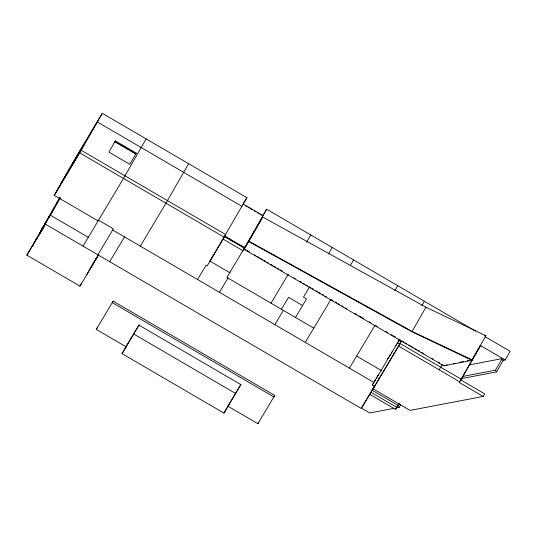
<?xml version="1.0" encoding="UTF-8"?>
<svg xmlns="http://www.w3.org/2000/svg" width="537" height="537" viewBox="0 0 537 537"><rect width="100%" height="100%" fill="white"/><g stroke="black" fill="none" stroke-linecap="round" stroke-linejoin="round"><path stroke-width="0.81" d="M98.103 220.915L54.244 195.327L76.885 155.797L102.272 113.3L246.906 197.703L209.578 261.875L210.752 259.848M72.2 164.054L61.52 182.701L83.9 144.466M54.244 195.327L79.63 152.83L102.272 113.3M98.721 254.645L79.966 286.14L26.85 255.142L28.602 252.081M59.862 197.676L44.873 223.855L361.253 408.476L400.119 343.526L461.229 379.189L460.37 380.632L480.494 345.553L459.303 382.519L483.179 396.454L484.676 393.843L460.8 379.907M33.395 244.06L45.813 222.399M59.788 198.019L53.962 208.188L55.814 205.094M37.818 236.649L59.969 197.831M60.01 197.952L56.828 203.389M42.242 229.245L47.538 220.002M48.35 218.579L49.169 217.156M49.364 216.834L53.438 209.719M32.804 245.886L33.623 244.463M39.731 233.803L40.544 232.38M36.516 239.744L37.328 238.321M38.14 236.898L38.959 235.475M39.772 234.051L40.584 232.628M41.342 231.622L42.161 230.205M42.973 228.782L43.786 227.359M115.327 140.922L108.917 152.105L129.847 164.322L136.25 153.132L115.327 140.922L114.75 141.882M146.124 138.895L123.49 178.425L83.04 246.127M79.966 286.14L81.718 283.08M86.605 274.904L94.539 261.069M94.747 260.687L96.163 258.223M91.115 267.352L98.237 254.941M95.626 259.801L98.674 254.498M188.608 163.678L165.967 203.208L140.325 246.134M126.591 347.077L96.291 329.396L97.143 327.906M113.126 301.143L112.273 302.64L273.883 396.944L274.736 395.447L113.126 301.143L96.291 329.396M241.059 384.17L223.989 413.134L122.08 353.661L128.061 343.224M122.08 353.661L139.15 324.704M211.323 258.787L212.182 257.351M213.001 255.894L213.847 254.451M243.321 248.718L244.154 247.268M230.501 271.366L229.749 272.675L210.007 261.15M243.523 248.564L244.382 247.127M475.54 331.114L266.647 209.222L242.899 250.665L223.15 239.146M399.964 341.223L400.394 340.505L244.046 249.269L262.721 217.002L425.935 307.224L485.945 335.726L471.895 360.26L443.851 365.858L401.488 341.143L401.058 341.861L399.964 341.223L400.179 340.854M262.721 217.002L248.665 241.536L411.886 331.765L471.895 360.26M287.933 274.877L288.147 274.508L271.017 303.177M306.62 242.247L310.789 234.978M223.989 413.134L229.346 403.784M309.319 287.355L309.527 286.986L310.957 287.819M328.422 254.001L332.168 247.456M227.594 406.019L257.901 423.7L258.753 422.21M330.698 299.834L330.913 299.458L305.271 342.384M350.218 265.748L353.554 259.928M374.846 325.597L375.054 325.221L349.419 368.14M394.809 290.739L397.695 285.691M374.477 386.452L372.295 385.177L373.88 382.418L112.696 230.011M376.202 378.357L377.034 376.907M377.645 375.94L378.471 374.504M387.862 358.541L388.734 357.011M401.273 341.492L399.085 340.216L397.508 342.975L399.689 344.251M374.497 386.251L369.765 394.346L395.574 409.402L399.213 403.314M483.179 396.454L410.067 410.389L373.121 388.828L374.94 385.566M379.632 377.457L378.8 378.907L379.672 377.531M373.121 388.828L401.763 340.666M421.86 305.566L424.337 301.237M411.886 331.765L425.935 307.224M395.574 409.402L399.152 403.327M395.937 407.966L399.206 407.348L400.488 405.106L399.072 404.28M439.185 369.805L442.32 364.334M443.851 365.858L444.065 365.489M462.679 376.444L495.523 370.181L502.142 358.622L503.256 360.334L496.631 371.893L461.33 378.625M502.733 360.434L505.196 359.965L510.15 351.312L484.911 336.585M71.931 164.45L97.318 121.953L241.952 206.349M73.22 163.114L84.416 144.372M55.741 192.716L81.127 150.219L225.762 234.622L224.486 236.75M59.097 199.019L59.902 197.663M59.929 198.643L40.819 230.756L55.546 206.094M28.347 252.531L45.437 223.909M26.85 255.142L45.37 224.144M135.68 154.092L136.25 153.132M97.888 254.793L113.381 228.863L98.533 220.197M109.702 261.687L124.51 236.904M127.202 344.714L138.922 325.107L240.831 384.573L229.118 404.18M197.535 279.515L206.047 265.265L207.141 265.902L224.265 237.233L79.63 152.83M243.086 204.094L246.906 197.703M243.053 204.396L243.248 204.067L262.996 215.592M262.828 215.619L266.647 209.222M244.234 248.275L245.503 246.141M244.013 248.752L226.882 277.421L313.783 328.134M244.046 249.269L248.879 241.167L412.094 331.389L472.11 359.891L470.506 360.206M219.465 292.309L227.977 278.059M281.435 309.252L288.55 297.344L302.573 305.526M274.863 324.637L283.375 310.386M309.527 286.986L303.459 297.142L306.513 298.928L295.457 317.441M257.901 423.7L274.736 395.447M374.524 381.223L375.37 379.807M387.969 358.723L388.808 357.313M389.647 355.91L390.486 354.501M391.325 353.091L392.171 351.688M395.95 345.358L396.789 343.948M372.295 385.177L399.085 340.216M369.879 394.024L361.468 408.1L369.785 412.953L393.487 408.435M393.762 353.95L394.621 352.514M395.48 351.077L396.333 349.641M459.303 382.519L459.739 381.8L398.629 346.137M445.663 365.167L447.267 364.845M453.678 363.569L455.282 363.247M459.289 362.448L463.297 361.649M467.297 360.851L468.902 360.528M469.298 364.885L502.142 358.622M484.468 335.504L485.945 335.726M245.167 205.631L246.577 206.456M247.993 207.275L249.403 208.101M250.813 208.92L252.222 209.745M254.337 210.981L255.746 211.806M257.156 212.625L258.565 213.451M259.975 214.27L261.391 215.095M479.957 345.237L505.196 359.965M114.938 141.56L135.868 153.777M114.844 141.721L135.774 153.931M224.882 236.139L244.63 247.664M224.688 236.468L244.429 247.993L224.647 236.535M230.433 240.086L231.863 240.925M236.871 243.845L238.3 244.677M244.261 248.9L245.946 249.88M246.906 250.443L249.296 251.833M254.33 254.773L255.773 255.612M257.035 256.35L259.371 257.713M260.807 258.552L262.244 259.391M263.546 260.15L265.842 261.492M267.164 262.264L268.722 263.17M270.876 264.432L272.319 265.271M273.675 266.063L275.917 267.372M277.293 268.171L278.79 269.05M280.186 269.863L282.388 271.145M293.846 277.83L295.276 278.663M299.552 281.16L301.687 282.408M303.116 283.241L304.539 284.073M305.962 284.905L307.392 285.738M312.38 288.644L313.803 289.477M315.944 290.725L317.367 291.557M318.797 292.39L320.22 293.222M322.361 294.471L323.784 295.303M325.207 296.135L326.637 296.968M331.638 299.881L333.081 300.727M335.256 301.995L336.699 302.841M338.149 303.687L339.599 304.526M341.767 305.795L343.217 306.64M345.385 307.909L346.835 308.755M354.796 313.4L356.964 314.662M359.139 315.931L363.475 318.461M369.268 321.844L370.718 322.69M375.766 325.637L377.216 326.483M385.861 331.524L387.298 332.363M391.379 334.746L395.641 337.229M398.823 339.089L400.26 339.928M402.421 341.19L403.858 342.029M405.294 342.861L406.724 343.7M408.879 344.955L410.315 345.794M411.751 346.633L413.188 347.473M415.343 348.728L416.779 349.567M418.216 350.406L419.652 351.245M421.807 352.5L423.243 353.339M431.855 358.367L433.292 359.206M438.32 362.133L439.756 362.972M356.615 356.085L381.82 370.792M372.188 390.285L397.998 405.341M397.078 406.106L399.206 407.348M370.98 392.312L396.789 407.375M50.129 215.055L88.296 237.327M133.794 334.054L235.703 393.52M495.523 370.181L496.631 371.893"/></g></svg>
